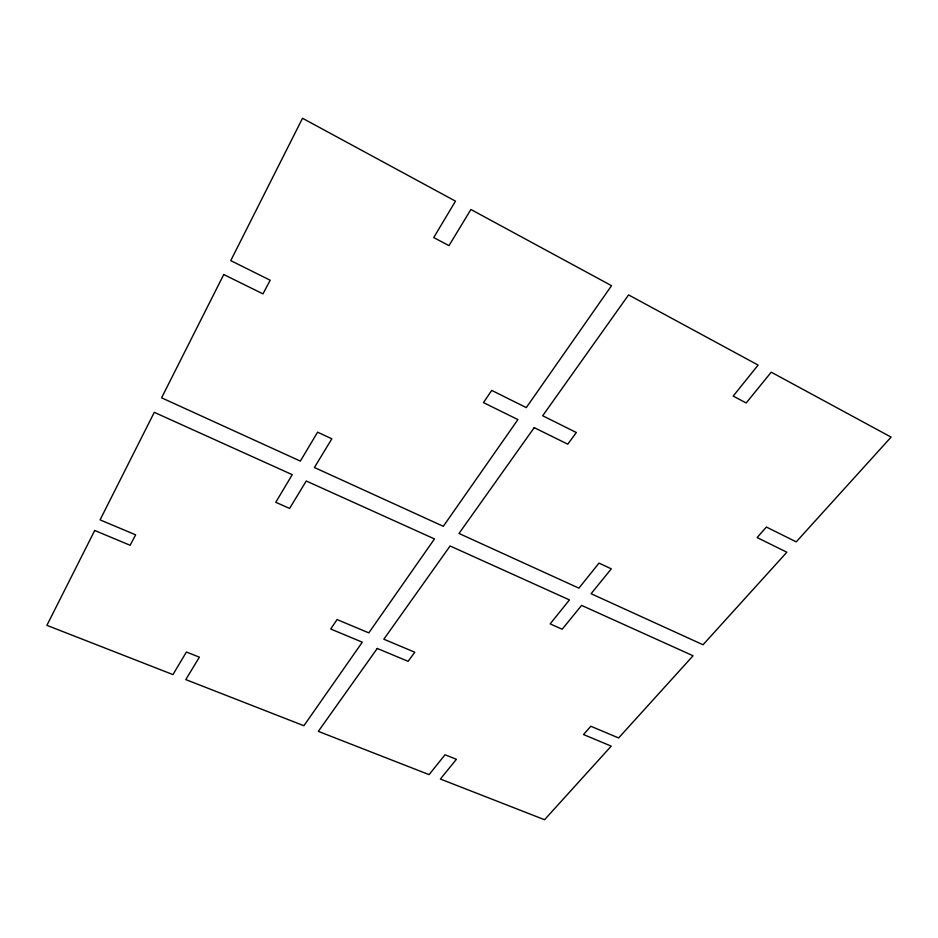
<?xml version="1.0" encoding="UTF-8"?>
<svg xmlns="http://www.w3.org/2000/svg" width="938" height="938" viewBox="0 0 938 938"><rect width="100%" height="100%" fill="white"/><g stroke="black" fill="none" stroke-linecap="round" stroke-linejoin="round"><path stroke-width="1.41" d="M94.715 530.486L46.9 625.353L172.955 674.586L186.416 652.016L199.384 657.175L185.783 679.593L303.889 725.731L362.291 642.19L330.715 629.011L337.094 619.549L368.798 632.88L434.482 538.928L306.245 480.995L289.596 508.431L275.76 502.299L292.246 474.663L154.278 412.333L100.073 519.875L135.647 534.836L130.124 545.271L94.715 530.486M223.748 274.529L161.594 397.818L300.348 461.097L317.607 432.172L331.829 438.796L314.418 467.511L443.311 526.312L517.917 419.591L483.48 402.613L491.711 390.407L526.288 407.608L611.541 285.68L470.911 209.491L448.985 245.65L433.731 237.572L455.481 201.142L302.517 118.27L230.76 260.623L270.191 280.228L262.98 293.875L223.748 274.529M377.264 648.451L318.322 731.37L429.076 774.624L445.022 754.773L456.419 759.299L440.379 779.032L544.556 819.73L611.224 746.12L583.506 734.548L590.823 726.247L618.634 737.948L693.065 655.768L581.583 605.397L562.19 629.234L550.16 623.899L569.448 599.91L450.099 545.986L383.841 639.212L414.807 652.227L408.112 661.325L377.264 648.451M534.226 427.646L458.999 533.464L578.898 588.149L599.007 563.117L611.306 568.838L591.081 593.707L703.031 644.769L786.853 552.224L757.13 537.568L766.405 527.039L796.221 541.871L891.1 437.12L771.224 372.187L746.191 402.965L733.199 396.082L758.115 365.081L628.577 294.907L542.668 415.757L576.342 432.512L567.76 444.178L534.226 427.646"/></g></svg>
